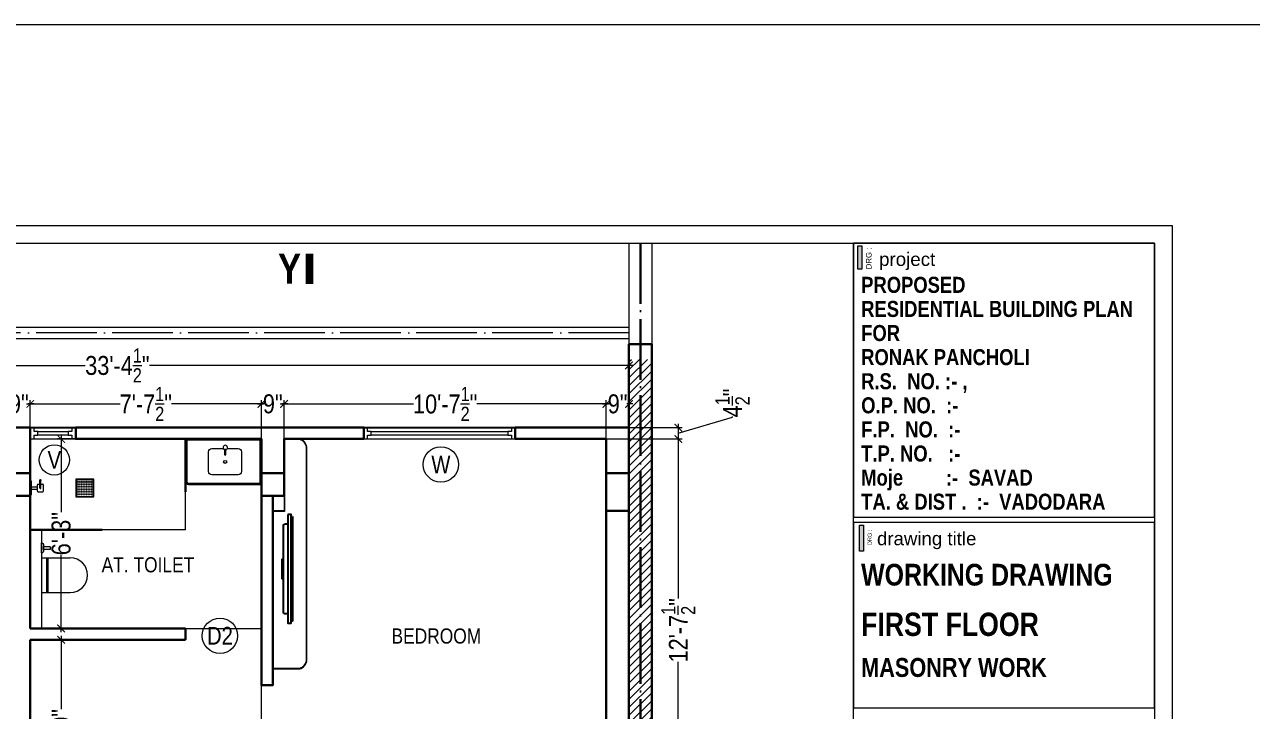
# Model space of a CAD drawing. Header units: millimetres. Extents: x 56222 to 3066687, y -650199 to -121287.
# Drawn here: x 153094.4 to 153580, y -173209.1 to -172937.5 of the extents above; entities that cross this region are included whole.
import ezdxf

# ---------------------------------------------------------------- set-up
doc = ezdxf.new("R2010")
doc.units = ezdxf.units.MM
doc.header["$MEASUREMENT"] = 0
doc.header["$PDMODE"] = 35
doc.linetypes.add('ACAD_ISO04W100', pattern=[30, 24, -3, 0, -3])
doc.layers.get('Defpoints').update_dxf_attribs({"color": 220})
for name, color, linetype, lineweight in [('COLUMN', 1, 'Continuous', 30), ('Farniture', 59, 'Continuous', 25), ('FIRST FLOOR', 7, 'Continuous', 9), ('FIRST FLOOR ( DIM )', 250, 'Continuous', 9), ('FIRST FLOOR ( DW_RAIL )', 7, 'Continuous', 9), ('FIRST FLOOR ( TEXT )', 7, 'Continuous', 9), ('FIRST FLOOR_( PLine )_', 251, 'Continuous', 30), ('FURNITURE', 32, 'Continuous', 9), ('GROUND FLOOR', 7, 'Continuous', 9), ('GROUND FLOOR  ( HATCH )', 251, 'Continuous', 9), ('SECTION', 7, 'Continuous', 9), ('X_PLOT', 1, 'Continuous', 9), ('X_SHEET', 7, 'Continuous', 9)]:
    doc.layers.add(name, color=color, linetype=linetype, lineweight=lineweight)
doc.layers.add('XX~SLAB ( PLINE )', color=251, linetype='Continuous', plot=False)
doc.styles.add("AR_0'-0", font='arial.ttf')
doc.styles.add('AR_6', font='arial.ttf', dxfattribs={"height": 6})
doc.styles.add("Cn_BT_0'-0", font='swissc.ttf')
doc.styles.add('Cn_BT_7', font='swissc.ttf', dxfattribs={"height": 7})
doc.styles.add('Cn_BT_7½', font='swissc.ttf', dxfattribs={"height": 7.5})
doc.styles.add('KATHA', font='swissc.ttf')
doc.styles.get("Standard").update_dxf_attribs({"font": 'arial.ttf', "height": 6})
doc.dimstyles.new('Cn_BT_7½', dxfattribs={"dimtxt": 9, "dimasz": 3, "dimexe": 1.5, "dimexo": 0, "dimgap": 0.09, "dimtad": 0, "dimdec": 3, "dimzin": 3, "dimdsep": 46, "dimlunit": 4, "dimtxsty": 'Cn_BT_7½', "dimblk": 'ARCHTICK', "dimcen": 0.09, "dimdle": 1.5, "dimclrd": 251, "dimclre": 251, "dimclrt": 14, "dimadec": 0, "dimazin": 0, "dimtfac": 0.75, "dimtdec": 3, "dimtofl": 0, "dimtmove": 0, "dimatfit": 3, "dimfxl": 0, "dimtolj": 1, "dimtzin": 0, "dimlwd": 15, "dimlwe": 15, "dimarcsym": 0})

# ---------------------------------------------------------------- blocks, each defined once
blk = doc.blocks.new('_ArchTick')
at = {"color": 0, "linetype": 'ByBlock', "const_width": 0.15}
blk.add_lwpolyline([(-0.5, -0.5), (0.5, 0.5)], dxfattribs=at)
blk = doc.blocks.new('*D110')
at = {"layer": 'Defpoints', "color": 0, "lineweight": 0, "transparency": 16777216}
for p in [(153333.66, -173097.11), (153324.66, -173101.61), (153353.19, -173101.61)]:
    blk.add_point(p, dxfattribs=at)
at = {"layer": 'FIRST FLOOR ( DIM )', "color": 251, "lineweight": 15, "transparency": 16777216}
for p, q in [((153353.19, -173099.36), (153374.63, -173092.92)), ((153374.63, -173092.92), (153374.63, -173092.74)), ((153333.66, -173097.11), (153354.69, -173097.11)), ((153353.19, -173095.61), (153353.19, -173103.11)), ((153324.66, -173101.61), (153354.69, -173101.61))]:
    blk.add_line(p, q, dxfattribs=at)
at = {"layer": 'FIRST FLOOR ( DIM )', "color": 251, "lineweight": 15, "transparency": 16777216, "xscale": 3, "yscale": 3, "zscale": 3}
for p, rotation in [((153353.19, -173097.11), 90), ((153353.19, -173101.61), 270)]:
    blk.add_blockref('_ArchTick', p, dxfattribs=dict(at, rotation=rotation))
at = {"layer": 'FIRST FLOOR ( DIM )', "color": 14, "transparency": 16777216, "insert": (153374.63, -173087.37), "char_height": 7.5, "attachment_point": 5, "rotation": 90, "style": 'Cn_BT_7½'}
blk.add_mtext('\\A1;4{\\H0.75x;\\S1/2;}"', dxfattribs=at)
blk = doc.blocks.new('*D108')
at = {"layer": 'Defpoints', "color": 0, "lineweight": 0, "transparency": 16777216}
for p in [(153333.66, -173101.61), (153333.66, -173253.11), (153353.19, -173253.11)]:
    blk.add_point(p, dxfattribs=at)
at = {"layer": 'FIRST FLOOR ( DIM )', "color": 251, "lineweight": 15, "transparency": 16777216}
for p, q in [((153333.66, -173101.61), (153354.69, -173101.61)), ((153353.19, -173100.11), (153353.19, -173164.82)), ((153353.19, -173254.61), (153353.19, -173189.89)), ((153333.66, -173253.11), (153354.69, -173253.11))]:
    blk.add_line(p, q, dxfattribs=at)
at = {"layer": 'FIRST FLOOR ( DIM )', "color": 251, "lineweight": 15, "transparency": 16777216, "xscale": 3, "yscale": 3, "zscale": 3}
for p, rotation in [((153353.19, -173101.61), 90), ((153353.19, -173253.11), 270)]:
    blk.add_blockref('_ArchTick', p, dxfattribs=dict(at, rotation=rotation))
at = {"layer": 'FIRST FLOOR ( DIM )', "color": 14, "transparency": 16777216, "insert": (153353.19, -173177.36), "char_height": 7.5, "attachment_point": 5, "rotation": 90, "style": 'Cn_BT_7½'}
blk.add_mtext('\\A1;12\'-7{\\H0.75x;\\S1/2;}"', dxfattribs=at)
blk = doc.blocks.new('*D107')
at = {"layer": 'Defpoints', "color": 0, "lineweight": 0, "transparency": 16777216}
for p in [(152933.16, -173072.5), (152933.16, -173097.11), (153333.66, -173097.11)]:
    blk.add_point(p, dxfattribs=at)
at = {"layer": 'FIRST FLOOR ( DIM )', "color": 251, "lineweight": 15, "transparency": 16777216}
for p, q in [((152931.66, -173072.5), (153118.45, -173072.5)), ((152933.16, -173097.11), (152933.16, -173071)), ((153335.16, -173072.5), (153143.87, -173072.5)), ((153333.66, -173097.11), (153333.66, -173071))]:
    blk.add_line(p, q, dxfattribs=at)
at = {"layer": 'FIRST FLOOR ( DIM )', "color": 251, "lineweight": 15, "transparency": 16777216, "xscale": 3, "yscale": 3, "zscale": 3, "rotation": 180}
blk.add_blockref('_ArchTick', (152933.16, -173072.5), dxfattribs=at)
at = {"layer": 'FIRST FLOOR ( DIM )', "color": 251, "lineweight": 15, "transparency": 16777216, "xscale": 3, "yscale": 3, "zscale": 3}
blk.add_blockref('_ArchTick', (153333.66, -173072.5), dxfattribs=at)
at = {"layer": 'FIRST FLOOR ( DIM )', "color": 14, "transparency": 16777216, "insert": (153131.16, -173072.5), "char_height": 7.5, "attachment_point": 5, "style": 'Cn_BT_7½'}
blk.add_mtext('\\A1;33\'-4{\\H0.75x;\\S1/2;}"', dxfattribs=at)
blk = doc.blocks.new('*D99')
at = {"layer": 'Defpoints', "color": 0, "lineweight": 0, "transparency": 16777216}
for p in [(153096.66, -173181.11), (153096.66, -173253.11), (153108.91, -173253.11)]:
    blk.add_point(p, dxfattribs=at)
at = {"layer": 'FIRST FLOOR ( DIM )', "color": 251, "lineweight": 15, "transparency": 16777216}
for p, q in [((153096.66, -173181.11), (153110.41, -173181.11)), ((153108.91, -173179.61), (153108.91, -173208.59)), ((153108.91, -173254.61), (153108.91, -173225.62)), ((153096.66, -173253.11), (153110.41, -173253.11))]:
    blk.add_line(p, q, dxfattribs=at)
at = {"layer": 'FIRST FLOOR ( DIM )', "color": 251, "lineweight": 15, "transparency": 16777216, "xscale": 3, "yscale": 3, "zscale": 3}
for p, rotation in [((153108.91, -173181.11), 90), ((153108.91, -173253.11), 270)]:
    blk.add_blockref('_ArchTick', p, dxfattribs=dict(at, rotation=rotation))
at = {"layer": 'FIRST FLOOR ( DIM )', "color": 14, "transparency": 16777216, "insert": (153108.91, -173217.11), "char_height": 7.5, "attachment_point": 5, "rotation": 90, "style": 'Cn_BT_7½'}
blk.add_mtext('\\A1;6\'-0"', dxfattribs=at)
blk = doc.blocks.new('A$C744D1EC1')
at = {"layer": 'FURNITURE'}
for p, q in [((-2.26, -0.39), (-2.26, 0)), ((-2.26, -0.39), (-2.26, 0)), ((0, -0.39), (0, 0)), ((0, -0.39), (0, 0)), ((2.26, -0.39), (2.26, 0)), ((2.26, -0.39), (2.26, 0)), ((-2.26, -0.39), (2.26, -0.39)), ((-2.26, -0.39), (2.26, -0.39)), ((-1.26, -2.56), (-1.26, -4.14)), ((-1.06, -2.36), (1.06, -2.36)), ((-0.39, -0.39), (-0.39, -2.36)), ((0, -3.15), (2.56, -3.15)), ((0, -3.55), (2.56, -3.55)), ((0.39, -0.39), (0.39, -2.36)), ((1.26, -2.56), (1.26, -3.15)), ((1.26, -3.55), (1.26, -4.14)), ((-1.06, -4.33), (1.06, -4.33))]:
    blk.add_line(p, q, dxfattribs=at)
for points in [[(-2.96, -15.14), (-2.96, -20.86, 0.414214), (-2.86, -20.96), (2.86, -20.96, 0.414214), (2.96, -20.86), (2.96, -15.14, 0.414214), (2.86, -15.04), (-2.86, -15.04, 0.414214)], [(-2.76, -15.34), (-2.76, -20.66, 0.414214), (-2.66, -20.76), (2.66, -20.76, 0.414214), (2.76, -20.66), (2.76, -15.34, 0.414214), (2.66, -15.24), (-2.66, -15.24, 0.414214)]]:
    blk.add_lwpolyline(points, format="xyb", close=True, dxfattribs=at)
for centre, radius in [((2.56, -3.35), 0.197), ((-2.21, -15.79), 0.0985), ((-1.66, -15.79), 0.0985), ((-1.1, -15.79), 0.0985), ((-0.55, -15.79), 0.0985), ((0, -15.79), 0.0985), ((0.55, -15.79), 0.0985), ((1.1, -15.79), 0.0985), ((1.66, -15.79), 0.0985), ((2.21, -15.79), 0.0985), ((-2.21, -16.34), 0.0985), ((-2.21, -16.9), 0.0985), ((-2.21, -17.45), 0.0985), ((-2.21, -18), 0.0985), ((-2.21, -18.55), 0.0985), ((-2.21, -19.1), 0.0985), ((-2.21, -19.66), 0.0985), ((-2.21, -20.21), 0.0985), ((-1.66, -16.34), 0.0985), ((-1.66, -16.9), 0.0985), ((-1.66, -17.45), 0.0985), ((-1.66, -18), 0.0985), ((-1.66, -18.55), 0.0985), ((-1.66, -19.1), 0.0985), ((-1.66, -19.66), 0.0985), ((-1.66, -20.21), 0.0985), ((-1.1, -16.34), 0.0985), ((-1.1, -16.9), 0.0985), ((-1.1, -17.45), 0.0985), ((-1.1, -18), 0.0985), ((-1.1, -18.55), 0.0985), ((-1.1, -19.1), 0.0985), ((-1.1, -19.66), 0.0985), ((-1.1, -20.21), 0.0985), ((-0.55, -16.34), 0.0985), ((-0.55, -16.9), 0.0985), ((-0.55, -17.45), 0.0985), ((-0.55, -18), 0.0985), ((-0.55, -18.55), 0.0985), ((-0.55, -19.1), 0.0985), ((-0.55, -19.66), 0.0985), ((-0.55, -20.21), 0.0985), ((0, -16.34), 0.0985), ((0, -16.9), 0.0985), ((0, -17.45), 0.0985), ((0, -18), 0.0985), ((0, -18.55), 0.0985), ((0, -19.1), 0.0985), ((0, -19.66), 0.0985), ((0, -20.21), 0.0985), ((0.55, -16.34), 0.0985), ((0.55, -16.9), 0.0985), ((0.55, -17.45), 0.0985), ((0.55, -18), 0.0985), ((0.55, -18.55), 0.0985), ((0.55, -19.1), 0.0985), ((0.55, -19.66), 0.0985), ((0.55, -20.21), 0.0985), ((1.1, -16.34), 0.0985), ((1.1, -16.9), 0.0985), ((1.1, -17.45), 0.0985), ((1.1, -18), 0.0985), ((1.1, -18.55), 0.0985), ((1.1, -19.1), 0.0985), ((1.1, -19.66), 0.0985), ((1.1, -20.21), 0.0985), ((1.66, -16.34), 0.0985), ((1.66, -16.9), 0.0985), ((1.66, -17.45), 0.0985), ((1.66, -18), 0.0985), ((1.66, -18.55), 0.0985), ((1.66, -19.1), 0.0985), ((1.66, -19.66), 0.0985), ((1.66, -20.21), 0.0985), ((2.21, -16.34), 0.0985), ((2.21, -16.9), 0.0985), ((2.21, -17.45), 0.0985), ((2.21, -18), 0.0985), ((2.21, -18.55), 0.0985), ((2.21, -19.1), 0.0985), ((2.21, -19.66), 0.0985), ((2.21, -20.21), 0.0985)]:
    blk.add_circle(centre, radius, dxfattribs=at)
for centre, start, end in [((-1.06, -2.56), 90, 180), ((0, -3.35), 90, 270), ((1.06, -2.56), 0, 90), ((-1.06, -4.14), 180, 270), ((1.06, -4.14), 270, 0)]:
    blk.add_arc(centre, 0.197, start, end, dxfattribs=at)
blk = doc.blocks.new('dfg')
at = {"layer": 'FURNITURE'}
for p, q in [((295086.03, -103322.89), (295099.32, -103322.89)), ((295086.03, -103322.89), (295086.03, -103338.95)), ((295088.5, -103338.95), (295088.5, -103322.89)), ((295089.07, -103338.95), (295089.07, -103322.89)), ((295086.03, -103338.95), (295099.32, -103338.95))]:
    blk.add_line(p, q, dxfattribs=at)
for points in [[(295086.89, -103316.98), (295086.89, -103319.57, -0.455818), (295086.08, -103320.57), (295086.03, -103320.57), (295086.03, -103315.98), (295086.08, -103315.98, -0.455818)], [(295090.07, -103317.91), (295090.07, -103318.8, -0.414214), (295089.82, -103319.05), (295086.89, -103319.05), (295086.89, -103317.66), (295089.82, -103317.66, -0.414214)]]:
    blk.add_lwpolyline(points, format="xyb", close=True, dxfattribs=at)
blk.add_arc((295099.32, -103330.92), 8.03, 270, 90, dxfattribs=at)
blk = doc.blocks.new('*D96')
at = {"layer": 'Defpoints', "color": 0, "lineweight": 0, "transparency": 16777216}
for p in [(153108.91, -173101.61), (153115.12, -173101.61), (153115.12, -173176.61)]:
    blk.add_point(p, dxfattribs=at)
at = {"layer": 'GROUND FLOOR', "color": 251, "lineweight": 15, "transparency": 16777216}
for p, q in [((153115.12, -173101.61), (153107.41, -173101.61)), ((153108.91, -173100.11), (153108.91, -173130.59)), ((153108.91, -173178.11), (153108.91, -173147.62)), ((153115.12, -173176.61), (153107.41, -173176.61))]:
    blk.add_line(p, q, dxfattribs=at)
at = {"layer": 'GROUND FLOOR', "color": 251, "lineweight": 15, "transparency": 16777216, "xscale": 3, "yscale": 3, "zscale": 3}
for p, rotation in [((153108.91, -173101.61), 90), ((153108.91, -173176.61), 270)]:
    blk.add_blockref('_ArchTick', p, dxfattribs=dict(at, rotation=rotation))
at = {"layer": 'GROUND FLOOR', "color": 14, "transparency": 16777216, "insert": (153108.91, -173139.11), "char_height": 7.5, "attachment_point": 5, "rotation": 90, "style": 'Cn_BT_7½'}
blk.add_mtext('\\A1;6\'-3"', dxfattribs=at)
blk = doc.blocks.new('tv')
at = {"layer": 'Farniture'}
for points in [[(47049.68, -94850.89), (47017.64, -94850.89), (47017.64, -94849.96), (47049.68, -94849.96)], [(47048.97, -94849.55), (47018.36, -94849.55), (47018.36, -94849.43), (47048.97, -94849.43)], [(47048.62, -94849.96), (47018.71, -94849.96), (47018.71, -94849.55), (47048.62, -94849.55)], [(47030.87, -94852.22), (47036.46, -94852.22), (47036.46, -94852.63), (47030.87, -94852.63)]]:
    blk.add_lwpolyline(points, close=True, dxfattribs=at)
blk.add_lwpolyline([(47046.93, -94850.89), (47020.39, -94850.89), (47020.39, -94851.6, 0.414214), (47021.02, -94852.22), (47046.31, -94852.22, 0.414214), (47046.93, -94851.6)], format="xyb", close=True, dxfattribs=at)
blk = doc.blocks.new('*D85')
at = {"layer": 'Defpoints', "color": 0, "lineweight": 0, "transparency": 16777216}
for p in [(153096.66, -173087.75), (153096.66, -173097.11), (153087.66, -173101.61)]:
    blk.add_point(p, dxfattribs=at)
at = {"layer": 'FIRST FLOOR ( DIM )', "color": 251, "lineweight": 15, "transparency": 16777216}
for p, q in [((153086.16, -173087.75), (153088.51, -173087.75)), ((153087.66, -173101.61), (153087.66, -173086.25)), ((153098.16, -173087.75), (153095.82, -173087.75)), ((153096.66, -173097.11), (153096.66, -173086.25))]:
    blk.add_line(p, q, dxfattribs=at)
at = {"layer": 'FIRST FLOOR ( DIM )', "color": 251, "lineweight": 15, "transparency": 16777216, "xscale": 3, "yscale": 3, "zscale": 3, "rotation": 180}
blk.add_blockref('_ArchTick', (153087.66, -173087.75), dxfattribs=at)
at = {"layer": 'FIRST FLOOR ( DIM )', "color": 251, "lineweight": 15, "transparency": 16777216, "xscale": 3, "yscale": 3, "zscale": 3}
blk.add_blockref('_ArchTick', (153096.66, -173087.75), dxfattribs=at)
at = {"layer": 'FIRST FLOOR ( DIM )', "color": 14, "transparency": 16777216, "insert": (153092.16, -173087.75), "char_height": 7.5, "attachment_point": 5, "style": 'Cn_BT_7½'}
blk.add_mtext('\\A1;9"', dxfattribs=at)
blk = doc.blocks.new('*D84')
at = {"layer": 'Defpoints', "color": 0, "lineweight": 0, "transparency": 16777216}
for p in [(153188.16, -173087.75), (153096.66, -173097.11), (153188.16, -173101.61)]:
    blk.add_point(p, dxfattribs=at)
at = {"layer": 'FIRST FLOOR ( DIM )', "color": 251, "lineweight": 15, "transparency": 16777216}
for p, q in [((153095.16, -173087.75), (153132.21, -173087.75)), ((153096.66, -173097.11), (153096.66, -173086.25)), ((153189.66, -173087.75), (153152.61, -173087.75)), ((153188.16, -173101.61), (153188.16, -173086.25))]:
    blk.add_line(p, q, dxfattribs=at)
at = {"layer": 'FIRST FLOOR ( DIM )', "color": 251, "lineweight": 15, "transparency": 16777216, "xscale": 3, "yscale": 3, "zscale": 3, "rotation": 180}
blk.add_blockref('_ArchTick', (153096.66, -173087.75), dxfattribs=at)
at = {"layer": 'FIRST FLOOR ( DIM )', "color": 251, "lineweight": 15, "transparency": 16777216, "xscale": 3, "yscale": 3, "zscale": 3}
blk.add_blockref('_ArchTick', (153188.16, -173087.75), dxfattribs=at)
at = {"layer": 'FIRST FLOOR ( DIM )', "color": 14, "transparency": 16777216, "insert": (153142.41, -173087.75), "char_height": 7.5, "attachment_point": 5, "style": 'Cn_BT_7½'}
blk.add_mtext('\\A1;7\'-7{\\H0.75x;\\S1/2;}"', dxfattribs=at)
blk = doc.blocks.new('*D83')
at = {"layer": 'Defpoints', "color": 0, "lineweight": 0, "transparency": 16777216}
for p in [(153197.16, -173087.75), (153188.16, -173101.61), (153197.16, -173101.61)]:
    blk.add_point(p, dxfattribs=at)
at = {"layer": 'FIRST FLOOR ( DIM )', "color": 251, "lineweight": 15, "transparency": 16777216}
for p, q in [((153186.66, -173087.75), (153189.01, -173087.75)), ((153188.16, -173101.61), (153188.16, -173086.25)), ((153198.66, -173087.75), (153196.32, -173087.75)), ((153197.16, -173101.61), (153197.16, -173086.25))]:
    blk.add_line(p, q, dxfattribs=at)
at = {"layer": 'FIRST FLOOR ( DIM )', "color": 251, "lineweight": 15, "transparency": 16777216, "xscale": 3, "yscale": 3, "zscale": 3, "rotation": 180}
blk.add_blockref('_ArchTick', (153188.16, -173087.75), dxfattribs=at)
at = {"layer": 'FIRST FLOOR ( DIM )', "color": 251, "lineweight": 15, "transparency": 16777216, "xscale": 3, "yscale": 3, "zscale": 3}
blk.add_blockref('_ArchTick', (153197.16, -173087.75), dxfattribs=at)
at = {"layer": 'FIRST FLOOR ( DIM )', "color": 14, "transparency": 16777216, "insert": (153192.66, -173087.75), "char_height": 7.5, "attachment_point": 5, "style": 'Cn_BT_7½'}
blk.add_mtext('\\A1;9"', dxfattribs=at)
blk = doc.blocks.new('*D82')
at = {"layer": 'Defpoints', "color": 0, "lineweight": 0, "transparency": 16777216}
for p in [(153324.66, -173087.75), (153197.16, -173101.6), (153324.66, -173101.6)]:
    blk.add_point(p, dxfattribs=at)
at = {"layer": 'FIRST FLOOR ( DIM )', "color": 251, "lineweight": 15, "transparency": 16777216}
for p, q in [((153195.66, -173087.75), (153248.38, -173087.75)), ((153197.16, -173101.6), (153197.16, -173086.25)), ((153326.16, -173087.75), (153273.45, -173087.75)), ((153324.66, -173101.6), (153324.66, -173086.25))]:
    blk.add_line(p, q, dxfattribs=at)
at = {"layer": 'FIRST FLOOR ( DIM )', "color": 251, "lineweight": 15, "transparency": 16777216, "xscale": 3, "yscale": 3, "zscale": 3, "rotation": 180}
blk.add_blockref('_ArchTick', (153197.16, -173087.75), dxfattribs=at)
at = {"layer": 'FIRST FLOOR ( DIM )', "color": 251, "lineweight": 15, "transparency": 16777216, "xscale": 3, "yscale": 3, "zscale": 3}
blk.add_blockref('_ArchTick', (153324.66, -173087.75), dxfattribs=at)
at = {"layer": 'FIRST FLOOR ( DIM )', "color": 14, "transparency": 16777216, "insert": (153260.91, -173087.75), "char_height": 7.5, "attachment_point": 5, "style": 'Cn_BT_7½'}
blk.add_mtext('\\A1;10\'-7{\\H0.75x;\\S1/2;}"', dxfattribs=at)
blk = doc.blocks.new('*D81')
at = {"layer": 'Defpoints', "color": 0, "lineweight": 0, "transparency": 16777216}
for p in [(153333.66, -173087.75), (153333.66, -173097.11), (153324.66, -173101.6)]:
    blk.add_point(p, dxfattribs=at)
at = {"layer": 'FIRST FLOOR ( DIM )', "color": 251, "lineweight": 15, "transparency": 16777216}
for p, q in [((153323.16, -173087.75), (153325.51, -173087.75)), ((153324.66, -173101.6), (153324.66, -173086.25)), ((153335.16, -173087.75), (153332.82, -173087.75)), ((153333.66, -173097.11), (153333.66, -173086.25))]:
    blk.add_line(p, q, dxfattribs=at)
at = {"layer": 'FIRST FLOOR ( DIM )', "color": 251, "lineweight": 15, "transparency": 16777216, "xscale": 3, "yscale": 3, "zscale": 3, "rotation": 180}
blk.add_blockref('_ArchTick', (153324.66, -173087.75), dxfattribs=at)
at = {"layer": 'FIRST FLOOR ( DIM )', "color": 251, "lineweight": 15, "transparency": 16777216, "xscale": 3, "yscale": 3, "zscale": 3}
blk.add_blockref('_ArchTick', (153333.66, -173087.75), dxfattribs=at)
at = {"layer": 'FIRST FLOOR ( DIM )', "color": 14, "transparency": 16777216, "insert": (153329.16, -173087.75), "char_height": 7.5, "attachment_point": 5, "style": 'Cn_BT_7½'}
blk.add_mtext('\\A1;9"', dxfattribs=at)

msp = doc.modelspace()

# ---------------------------------------------------------------- hatches: boundary and pattern name
at = {"layer": 'GROUND FLOOR  ( HATCH )'}
h = msp.add_hatch(dxfattribs=at)
h.set_pattern_fill('ANSI31', color=6, scale=18, style=0)
h.set_pattern_definition([(45, (36801.9772, -10794.4306), (-1.590990258, 1.590990258), [])])
h.paths.add_polyline_path([(153342.6631, -173070.105), (153333.6631, -173070.105), (153333.6631, -173413.605), (153342.6631, -173413.605)])
at = {"layer": 'X_SHEET', "ltscale": 0.25}
h = msp.add_hatch(color=0, dxfattribs=at)
h.dxf.hatch_style = 1
h.paths.add_polyline_path([(153426.5309, -173135.7329), (153424.9289, -173135.7329), (153424.9289, -173146.0371), (153426.5309, -173146.0371)])

# ---------------------------------------------------------------- linework, layer by layer
at = {"layer": 'COLUMN'}
for points in [[(153087.6631, -173115.105), (153096.6631, -173115.105), (153096.6631, -173124.105), (153087.6631, -173124.105)], [(153188.1631, -173115.105), (153197.1631, -173115.105), (153197.1631, -173124.105), (153188.1631, -173124.105)], [(153324.6631, -173115.105), (153333.6631, -173115.105), (153333.6631, -173130.105), (153324.6631, -173130.105)]]:
    msp.add_lwpolyline(points, close=True, dxfattribs=at)
at = {"layer": 'FIRST FLOOR'}
for p, q in [((152933.1631, -173097.105), (153333.6631, -173097.105)), ((153096.6631, -173176.605), (153096.6631, -173097.105)), ((153114.6631, -173101.605), (153114.6631, -173097.105)), ((153228.6631, -173101.605), (153228.6631, -173097.105)), ((153288.6631, -173101.605), (153288.6631, -173097.105)), ((153333.6631, -173097.105), (153333.6631, -173407.605)), ((153096.6631, -173101.605), (153188.1631, -173101.605)), ((153188.1631, -173253.105), (153188.1631, -173101.605)), ((153197.1631, -173101.605), (153324.6631, -173101.605)), ((153197.1631, -173124.105), (153197.1631, -173101.605)), ((153324.6631, -173101.605), (153324.6631, -173253.105)), ((153192.6631, -173199.105), (153192.6631, -173124.105)), ((153096.6631, -173176.605), (153188.1631, -173176.605)), ((153158.1631, -173181.105), (153158.1631, -173176.605)), ((153096.6631, -173181.105), (153158.1631, -173181.105)), ((153096.6631, -173181.105), (153096.6631, -173253.105)), ((153188.1631, -173199.105), (153192.6631, -173199.105))]:
    msp.add_line(p, q, dxfattribs=at)
at = {"layer": 'FIRST FLOOR ( DIM )', "color": 5}
for centre, radius in [((153106.1991, -173109.9025), 6), ((153259.2076, -173111.7049), 7), ((153171.7419, -173179.5237), 7)]:
    msp.add_circle(centre, radius, dxfattribs=at)
at = {"layer": 'FIRST FLOOR ( DW_RAIL )'}
for points in [[(153114.6631, -173097.105), (153113.1631, -173097.105), (153113.1631, -173098.605), (153111.6631, -173098.605), (153111.6631, -173100.105), (153099.6631, -173100.105), (153099.6631, -173098.605), (153098.1631, -173098.605), (153098.1631, -173097.105), (153096.6631, -173097.105), (153096.6631, -173101.605), (153098.1631, -173101.605), (153098.1631, -173100.105), (153099.6631, -173100.105), (153099.6631, -173098.605), (153111.6631, -173098.605), (153111.6631, -173100.105), (153113.1631, -173100.105), (153113.1631, -173101.605), (153114.6631, -173101.605), (153114.6631, -173097.105), (153096.6631, -173097.105), (153096.6631, -173101.605), (153114.6631, -173101.605)], [(153288.6631, -173097.105), (153287.1631, -173097.105), (153287.1631, -173098.605), (153285.6631, -173098.605), (153285.6631, -173100.105), (153231.6631, -173100.105), (153231.6631, -173098.605), (153230.1631, -173098.605), (153230.1631, -173097.105), (153228.6631, -173097.105), (153228.6631, -173101.605), (153230.1631, -173101.605), (153230.1631, -173100.105), (153231.6631, -173100.105), (153231.6631, -173098.605), (153285.6631, -173098.605), (153285.6631, -173100.105), (153287.1631, -173100.105), (153287.1631, -173101.605), (153288.6631, -173101.605), (153288.6631, -173097.105), (153228.6631, -173097.105), (153228.6631, -173101.605), (153288.6631, -173101.605)]]:
    msp.add_lwpolyline(points, close=True, dxfattribs=at)
at = {"layer": 'FIRST FLOOR_( PLine )_'}
for p, q in [((153096.6631, -173097.105), (152933.1631, -173097.105)), ((153096.6631, -173176.605), (153096.6631, -173097.105)), ((153158.1631, -173176.605), (153096.6631, -173176.605)), ((153158.1631, -173181.105), (153158.1631, -173176.605)), ((153096.6631, -173253.105), (153096.6631, -173181.105)), ((153096.6631, -173181.105), (153158.1631, -173181.105))]:
    msp.add_line(p, q, dxfattribs=at)
for points in [[(153197.1631, -173101.605), (153228.6631, -173101.605), (153228.6631, -173097.105), (153114.6631, -173097.105), (153114.6631, -173101.605), (153188.1631, -173101.605), (153188.1631, -173199.105), (153192.6631, -173199.105), (153192.6631, -173124.105), (153197.1631, -173124.105)], [(153333.6631, -173097.105), (153288.6631, -173097.105), (153288.6631, -173101.605), (153324.6631, -173101.605), (153324.6631, -173253.105), (153234.6631, -173253.105), (153234.6631, -173257.605), (153324.6631, -173257.605), (153324.6631, -173385.105), (153267.6631, -173385.105), (153267.6631, -173389.605), (153324.6631, -173389.605), (153324.6631, -173407.605), (153333.6631, -173407.605)]]:
    msp.add_lwpolyline(points, close=True, dxfattribs=at)
at = {"layer": 'FURNITURE'}
for q in [(153158.1631, -173101.605), (153096.6631, -173137.605)]:
    msp.add_line((153158.1631, -173137.605), q, dxfattribs=at)
at = {"layer": 'FURNITURE', "color": 5, "lineweight": 30, "ltscale": 10000}
for p, q in [((153158.1631, -173101.605), (153158.1631, -173122.5158)), ((153096.6631, -173137.605), (153125.1631, -173137.605))]:
    msp.add_line(p, q, dxfattribs=at)
at = {"layer": 'FURNITURE'}
for points in [[(153188.1631, -173101.605), (153158.1631, -173101.605), (153158.1631, -173118.4123, 0.42261333), (153159.3477, -173119.6108), (153188.1631, -173119.6108)], [(153187.6631, -173102.105), (153158.6631, -173102.105), (153158.6631, -173118.418, 0.42530735), (153159.3453, -173119.1108), (153187.6631, -173119.1108)], [(153206.1632, -173104.6946, 0.28550808), (153203.3325, -173101.605), (153197.1631, -173101.605), (153197.1631, -173130.105), (153192.6631, -173130.105), (153192.6631, -173192.6062), (153203.3325, -173192.6062, 0.28548811), (153206.1631, -173189.5169)], [(153206.0199, -173104.708, 0.28319822), (153203.3126, -173101.7483), (153197.3064, -173101.7483), (153197.3064, -173130.2483), (153192.8064, -173130.2483), (153192.8064, -173192.4629), (153203.3126, -173192.4629, 0.28317791), (153206.0198, -173189.5034)], [(153205.9634, -173104.7134, 0.28225194), (153203.3047, -173101.8048), (153197.3629, -173101.8048), (153197.3629, -173130.3048), (153192.8629, -173130.3048), (153192.8629, -173192.4064), (153203.3047, -173192.4064, 0.28223148), (153205.9633, -173189.498)]]:
    msp.add_lwpolyline(points, format="xyb", close=True, dxfattribs=at)
msp.add_lwpolyline([(153174.674, -173105.3791), (153178.9458, -173105.379, -0.41421356), (153180.278, -173106.7111), (153180.2782, -173114.5106, -0.41421356), (153178.9461, -173115.8429), (153168.5647, -173115.8432, -0.41421356), (153167.2325, -173114.511), (153167.2323, -173106.7115, -0.41421356), (153168.5644, -173105.3793), (153173.0387, -173105.3791)], format="xyb", dxfattribs=at)
msp.add_lwpolyline([(153174.674, -173105.3791), (153178.9458, -173105.379, -0.41421356), (153180.278, -173106.7111), (153180.2782, -173114.5106, -0.41421356), (153178.9461, -173115.8429), (153168.5647, -173115.8432, -0.41421356), (153167.2325, -173114.511), (153167.2323, -173106.7115, -0.41421356), (153168.5644, -173105.3793), (153173.0387, -173105.3791)], format="xyb", dxfattribs=at)
for points in [[(153173.5435, -173105.7319), (153173.5435, -173107.8341), (153174.0799, -173107.8341), (153174.0798, -173105.7319)], [(153173.5435, -173105.7319), (153173.5435, -173107.8341), (153174.0799, -173107.8341), (153174.0798, -173105.7319)], [(153101.1631, -173176.5112), (153096.6631, -173176.5112), (153096.6631, -173137.605), (153101.1631, -173137.605)]]:
    msp.add_lwpolyline(points, close=True, dxfattribs=at)
msp.add_circle((153173.8118, -173110.6877), 0.6131, dxfattribs=at)
msp.add_circle((153173.8118, -173110.6877), 0.6131, dxfattribs=at)
msp.add_arc((153173.8563, -173105.0162), 0.8946, 284.4676, 249.530737, dxfattribs=at)
msp.add_arc((153173.8563, -173105.0162), 0.8946, 284.4676, 249.530737, dxfattribs=at)
at = {"layer": 'GROUND FLOOR'}
for p, q in [((153333.6631, -173024.0561), (153333.6631, -173544.9889)), ((153333.6631, -173024.0561), (153333.6631, -173121.105)), ((153342.6631, -173024.0561), (153342.6631, -173544.9889)), ((152833.4131, -173057.355), (153333.6631, -173057.355)), ((152837.9131, -173061.855), (153333.6631, -173061.855))]:
    msp.add_line(p, q, dxfattribs=at)
at = {"layer": 'GROUND FLOOR', "color": 1, "linetype": 'ACAD_ISO04W100'}
msp.add_line((153338.1631, -173024.0561), (153338.1631, -173407.605), dxfattribs=at)
msp.add_lwpolyline([(153333.6631, -173059.605), (152835.6631, -173059.605), (152835.6631, -173522.105), (153333.6631, -173522.105)], dxfattribs=at)
at = {"layer": 'GROUND FLOOR', "color": 6, "lineweight": 30}
msp.add_lwpolyline([(153342.6631, -173064.105), (153333.6631, -173064.105), (153333.6631, -173407.605), (153342.6631, -173407.605)], close=True, dxfattribs=at)
at = {"layer": 'SECTION'}
msp.add_lwpolyline([(151738.1305, -172937.5341), (154870.4708, -172937.5341), (154870.4708, -174482.123), (151738.1305, -174482.123)], close=True, dxfattribs=at)
at = {"layer": 'SECTION', "color": 5}
msp.add_lwpolyline([(153205.7001, -173485.465, 12, 12, 0), (153208.7001, -173485.465, 0, 0, 0), (153208.7001, -173034.2293, 12, 12, 0), (153205.7001, -173034.2293, 12, 12, 0)], format="xyseb", dxfattribs=at)
at = {"layer": 'X_PLOT', "linetype": 'ACAD_ISO04W100', "lineweight": 30}
msp.add_line((153338.1631, -173024.0561), (153338.1631, -173544.9889), dxfattribs=at)
at = {"layer": 'X_SHEET'}
for points in [[(153548.7248, -173551.9889), (152781.5764, -173551.9889), (152781.5764, -173017.0561), (153548.7248, -173017.0561)], [(153541.7248, -173544.9889), (152788.5764, -173544.9889), (152788.5764, -173024.0561), (153541.7248, -173024.0561)], [(153422.5842, -173132.5339), (153541.7247, -173132.5339), (153541.7248, -173024.0561), (153422.5842, -173024.0561)], [(153422.5842, -173024.0561), (153541.7247, -173024.0561), (153541.7248, -173544.9889), (153422.5843, -173544.9889)], [(153541.7248, -173134.7414), (153422.5842, -173134.7414), (153422.5842, -173207.9907), (153541.7248, -173207.9907)]]:
    msp.add_lwpolyline(points, close=True, dxfattribs=at)
at = {"layer": 'X_SHEET', "color": 0, "ltscale": 0.25}
for points in [[(153424.2373, -173025.1137), (153425.8733, -173025.1137), (153425.8733, -173034.3226), (153424.2373, -173034.3226)], [(153424.9289, -173135.7329), (153426.5309, -173135.7329), (153426.5309, -173146.0371), (153424.9289, -173146.0371)]]:
    msp.add_lwpolyline(points, close=True, dxfattribs=at)
msp.add_solid([(153425.8733, -173034.3226), (153424.2373, -173034.3226), (153425.8733, -173025.1137), (153424.2373, -173025.1137)], dxfattribs=at)
at = {"layer": 'XX~SLAB ( PLINE )'}
msp.add_lwpolyline([(152928.6631, -173097.105), (153333.6631, -173097.105), (153333.6631, -173407.605), (153324.6631, -173407.605), (153304.8584, -173407.605), (153264.5213, -173407.605), (153239.1631, -173407.605), (153092.1631, -173407.605), (153092.1631, -173419.605), (152928.6631, -173419.605)], close=True, dxfattribs=at)

# ---------------------------------------------------------------- block references
at = {"layer": 'FURNITURE', "linetype": 'Continuous', "xscale": 1.200000000076199, "yscale": 1.200000000076199, "zscale": 1.200000000076199, "rotation": 90.00018639057082}
msp.add_blockref('A$C744D1EC1', (153096.6631, -173121.0109), dxfattribs=at)
at = {"layer": 'FURNITURE', "xscale": -1.342294704634696, "yscale": 1.342294704634696, "zscale": 1.34229470471346, "rotation": 270}
msp.add_blockref('tv', (280516.4928, -236286.0792), dxfattribs=at)
at = {"layer": 'FURNITURE', "color": 5, "xscale": 0.8549999999813735, "yscale": 0.8549999999813735, "zscale": 0.8549999999813735}
msp.add_blockref('dfg', (-99197.3924, -84807.6213), dxfattribs=at)

# ---------------------------------------------------------------- texts
at = {"layer": 'FIRST FLOOR ( DIM )', "color": 5, "char_height": 7, "attachment_point": 5, "style": 'Cn_BT_7'}
for s, insert in [('V', (153106.1991, -173109.9025)), ('W', (153259.2076, -173111.7049)), ('D2', (153171.7419, -173179.5237))]:
    msp.add_mtext(s, dxfattribs=dict(at, insert=insert))
at = {"layer": 'FIRST FLOOR ( TEXT )', "char_height": 6, "attachment_point": 5, "style": 'KATHA'}
for s, insert in [('AT. TOILET', (153143.2591, -173151.4563)), ('BEDROOM', (153257.4255, -173179.6585))]:
    msp.add_mtext(s, dxfattribs=dict(at, insert=insert))
at = {"layer": 'SECTION', "color": 5, "insert": (153194.7262, -173040.1894), "char_height": 12, "attachment_point": 7, "line_spacing_factor": 1.157143, "style": "Cn_BT_0'-0"}
msp.add_mtext('{\\fSwis721 Cn BT|b1|i0|c0|p34;Y}', dxfattribs=at)
at = {"layer": 'X_SHEET', "color": 0, "ltscale": 0.25, "insert": (153427.4591, -173034.4325), "char_height": 2.21199, "width": 9.483907, "attachment_point": 1, "rotation": 90, "style": "AR_0'-0"}
msp.add_mtext('DRG :', dxfattribs=at)
at = {"layer": 'X_SHEET', "color": 0, "ltscale": 0.25, "attachment_point": 1}
for s, insert, char_height, style in [('{\\fSwis721 Ex BT|b0|i0|c0|p34;project}', (153432.6442, -173027.7965), 5.308778, 'AR_6'), ('{\\fSwis721 Cn BT|b1|i0|c0|p34;FIRST FLOOR}', (153425.5477, -173170.3725), 9.214445, 'KATHA'), ('{\\fSwis721 Cn BT|b1|i0|c0|p34;MASONRY WORK}', (153425.5477, -173188.3153), 7.5, 'KATHA')]:
    msp.add_mtext(s, dxfattribs=dict(at, insert=insert, char_height=char_height, style=style))
at = {"layer": 'X_SHEET', "color": 0, "linetype": 'Continuous', "insert": (153425.577, -173037.4162), "char_height": 6.357435, "attachment_point": 1, "line_spacing_factor": 0.9, "style": "Cn_BT_0'-0"}
msp.add_mtext('{\\fSwis721 Cn BT|b1|i0|c0|p34;PROPOSED\\PRESIDENTIAL BUILDING PLAN\\PFOR\\P\\C5;RONAK PANCHOLI  \\C1; \\C29;\\P\\C0;R.S.  NO. :- , \\PO.P. NO.  :-      \\PF.P.  NO.  :-          \\PT.P. NO.   :-  \\PMoje ^I    :-  SAVAD\\PTA. & DIST .  :-  VADODARA}', dxfattribs=at)
at = {"layer": 'X_SHEET', "color": 0, "ltscale": 0.25, "insert": (153428.1351, -173143.6488), "char_height": 1.58405, "attachment_point": 1, "rotation": 90}
msp.add_mtext('DRG :', dxfattribs=at)
at = {"layer": 'X_SHEET', "color": 0, "ltscale": 0.25, "insert": (153431.8239, -173138.3915), "char_height": 5.280173, "attachment_point": 1}
msp.add_mtext('{\\fSwis721 Ex BT|b0|i0|c0|p34;drawing title}', dxfattribs=at)
at = {"layer": 'X_SHEET', "ltscale": 0.25, "insert": (153425.5477, -173151.0385), "char_height": 8.600149, "attachment_point": 1, "style": 'KATHA'}
msp.add_mtext('{\\fSwis721 Cn BT|b1|i0|c0|p34;WORKING DRAWING}', dxfattribs=at)

# ---------------------------------------------------------------- dimensions: what is measured, and where the dimension line sits
at = {"layer": 'FIRST FLOOR ( DIM )'}
dim = msp.add_linear_dim(base=(152933.1631, -173072.4951), p1=(153333.6631, -173097.105), p2=(152933.1631, -173097.105), dimstyle='Cn_BT_7½', dxfattribs=at)
dim.commit()
dim.dimension.update_dxf_attribs({"geometry": '*D107', "text_midpoint": (153131.1631, -173072.4951), "dimtype": 160})
dim = msp.add_linear_dim(base=(153353.1886, -173101.605), p1=(153333.6631, -173097.105), p2=(153324.6631, -173101.605), angle=90, dimstyle='Cn_BT_7½', override={"dimtmove": 1}, dxfattribs=at)
dim.commit()
dim.dimension.update_dxf_attribs({"geometry": '*D110', "text_midpoint": (153374.6316, -173092.6521)})
for base, p1, p2, picture, middle in [((153096.6631, -173087.7517), (153087.6631, -173101.605), (153096.6631, -173097.105), '*D85', (153092.1631, -173087.7517)), ((153188.1631, -173087.7517), (153096.6631, -173097.105), (153188.1631, -173101.605), '*D84', (153142.4131, -173087.7517)), ((153197.1631, -173087.7517), (153188.1631, -173101.605), (153197.1631, -173101.605), '*D83', (153192.6631, -173087.7517)), ((153324.6631, -173087.7517), (153197.1631, -173101.605), (153324.6631, -173101.605), '*D82', (153260.9131, -173087.7517)), ((153333.6631, -173087.7517), (153324.6631, -173101.605), (153333.6631, -173097.105), '*D81', (153329.1631, -173087.7517))]:
    dim = msp.add_linear_dim(base=base, p1=p1, p2=p2, dimstyle='Cn_BT_7½', override={"dimtmove": 1}, dxfattribs=at)
    dim.commit()
    dim.dimension.update_dxf_attribs({"geometry": picture, "text_midpoint": middle})
for base, p1, p2, picture, middle in [((153353.1886, -173253.105), (153333.6631, -173101.605), (153333.6631, -173253.105), '*D108', (153353.1886, -173177.355)), ((153108.9075, -173253.105), (153096.6631, -173181.105), (153096.6631, -173253.105), '*D99', (153108.9075, -173217.105))]:
    dim = msp.add_linear_dim(base=base, p1=p1, p2=p2, angle=90, dimstyle='Cn_BT_7½', dxfattribs=at)
    dim.commit()
    dim.dimension.update_dxf_attribs({"geometry": picture, "text_midpoint": middle})
at = {"layer": 'GROUND FLOOR'}
dim = msp.add_aligned_dim(p1=(153115.121, -173176.605), p2=(153115.121, -173101.605), distance=6.2135, dimstyle='Cn_BT_7½', dxfattribs=at)
dim.commit()
dim.dimension.update_dxf_attribs({"geometry": '*D96', "text_midpoint": (153108.9075, -173139.105)})

doc.saveas('drawing.dxf')
